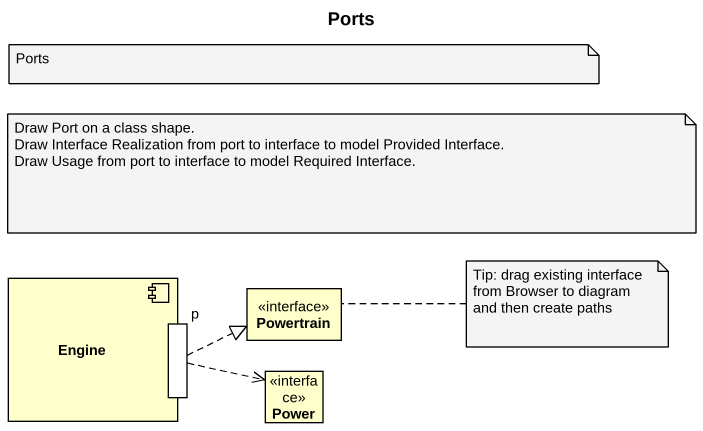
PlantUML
@startuml
title Ports
allowmixing
hide circle
hide empty members
component Engine {
  port p
}
interface Powertrain
interface Power
p .right.|> Powertrain
p .right.> Power
note as N1
  Ports
end note
note as N2
  Draw Port on a class shape.
  Draw Interface Realization from port to interface to model Provided Interface.
  Draw Usage from port to interface to model Required Interface.
end note
note right of Powertrain : Tip: drag existing interface from Browser to diagram and then create paths
@enduml
